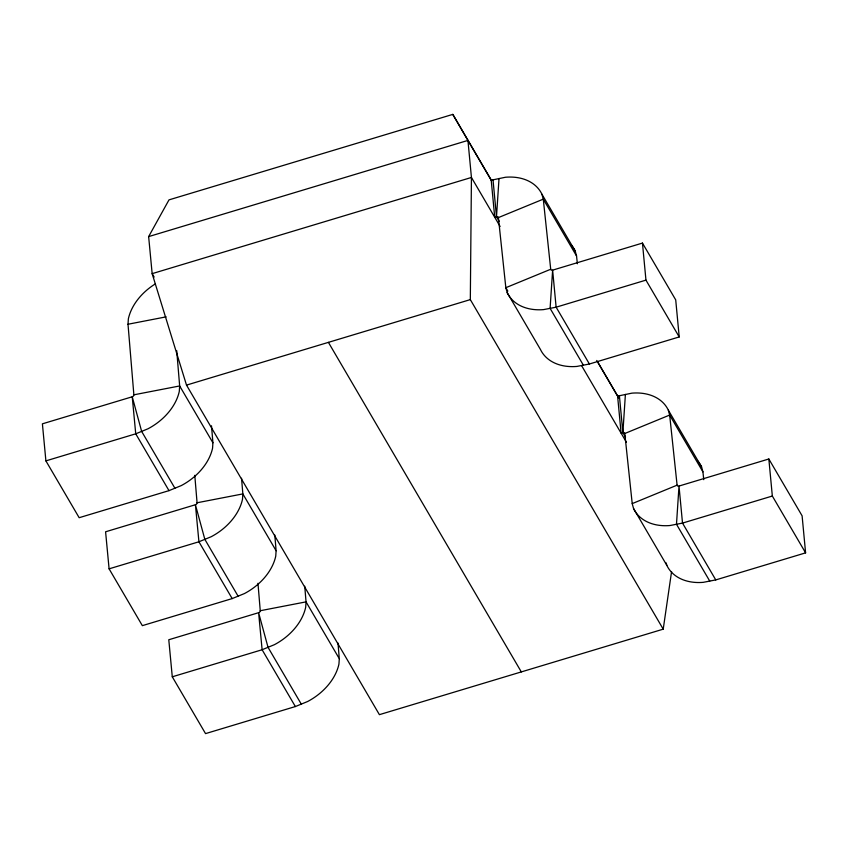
<?xml version="1.0" encoding="UTF-8"?>
<svg xmlns="http://www.w3.org/2000/svg" width="848" height="848" viewBox="0 0 848 848"><rect width="100%" height="100%" fill="white"/><g stroke="black" fill="none" stroke-linecap="round" stroke-linejoin="round"><path stroke-width="1.27" d="M663.221 629.163L470.322 299.609L471.435 177.465L467.937 140.418L452.811 114.385L168.996 199.874L148.644 236.603L152.152 273.65L186.507 385.109L379.406 714.663L663.221 629.163L671.574 571.616M211.502 425.781L212.912 442.773L212.562 448.189A51.283 36.952 -30.3 0 1 181.26 485.597L168.996 490.642L79.161 517.704L45.898 460.877L42.4 423.83L132.235 396.779A1.897 1.367 -30.3 0 0 133.867 394.818L128.006 324.243L128.366 318.827A51.283 36.952 -30.3 0 1 155.428 283.836M276.109 550.734L275.748 556.15A51.283 36.952 -30.3 0 1 244.457 593.558L232.182 598.593L142.347 625.654L109.095 568.838L105.587 531.791L195.422 504.73A1.897 1.367 -30.3 0 0 197.065 502.769L242.846 493.907L276.109 550.734L274.805 535.046M339.295 658.684L338.935 664.111A51.283 36.952 -30.3 0 1 307.644 701.508L295.369 706.554L205.545 733.615L172.282 676.799L168.784 639.752L258.608 612.691A1.897 1.367 -30.3 0 0 260.251 610.73L306.043 601.868L339.295 658.684L337.992 643.007M499.154 221.254L496.493 216.706L499.016 178.493M625.538 437.165L622.877 432.618L625.4 394.415M576.545 255.969L575.209 251.061L541.946 194.245A51.283 36.952 -30.3 0 0 505.514 177.243L491.215 180.2L494.723 217.247L496.493 216.706A1.897 1.367 -30.3 0 1 498.401 217.597L543.282 199.153L576.545 255.969L577.371 263.76M550.712 269.251L505.832 287.695L507.168 292.602L540.43 349.429A51.283 36.952 -30.3 0 0 576.863 366.431L589.392 364.004L679.216 336.942L675.718 299.895L642.455 243.079L552.631 270.141A1.897 1.367 -30.3 0 1 550.712 269.251L543.282 199.153L541.946 194.245M702.928 471.88L701.593 466.972L668.33 410.156A51.283 36.952 -30.3 0 0 631.898 393.154L617.598 396.111L621.107 433.158L622.877 432.618A1.897 1.367 -30.3 0 1 624.785 433.508L669.666 415.064L702.928 471.88L703.755 479.671M632.216 503.617L677.096 485.162A1.897 1.367 -30.3 0 0 679.004 486.052L768.839 458.991L802.102 515.817L805.6 552.864L715.765 579.915L703.246 582.343A51.283 36.952 -30.3 0 1 666.814 565.34L633.551 508.524L632.216 503.617L624.785 433.508M148.644 236.603L467.937 140.418L491.289 180.327M186.507 385.109L470.322 299.609M45.898 460.877L135.733 433.816L148.008 428.781A51.283 36.952 -30.3 0 0 179.299 391.373L179.659 385.957L176.723 350.669M679.216 336.942L645.953 280.126L556.129 307.188L543.61 309.605A51.283 36.952 -30.3 0 1 507.168 292.602M109.095 568.838L198.92 541.777L211.194 536.731A51.283 36.952 -30.3 0 0 242.486 499.334L242.846 493.907L241.542 478.23M172.282 676.799L262.117 649.738L274.392 644.692A51.283 36.952 -30.3 0 0 305.683 607.285L306.043 601.868L304.739 586.191M805.6 552.864L772.337 496.038L682.513 523.099L669.994 525.527A51.283 36.952 -30.3 0 1 633.551 508.524M128.006 324.243L166.166 316.855M133.867 394.818L179.659 385.957L212.912 442.773M452.811 114.385L491.522 180.529M597.649 361.831L617.673 396.048M596.727 360.453L618.754 398.083M589.392 364.004L556.129 307.188L552.631 270.141L550.098 308.354L583.36 365.17M715.765 579.915L682.513 523.099L679.004 486.052L676.481 524.265L709.744 581.081M500.129 226.49L471.435 177.465L152.152 273.65L154.145 277.052M581.548 365.583L626.428 442.253M507.835 291.108L505.832 287.695L498.401 217.597M328.409 342.359L521.319 671.913M174.9 488.215L141.637 431.388L132.235 396.779L135.733 433.816L168.996 490.642M238.087 596.165L204.834 539.349L195.422 504.73L198.92 541.777L232.182 598.593M301.284 704.126L268.021 647.31L258.608 612.691L262.117 649.738L295.369 706.554M668.33 410.156L669.666 415.064L677.096 485.162M666.146 562.892L666.814 565.34M768.839 458.991L772.337 496.038M642.455 243.079L645.953 280.126M619.379 395.581L622.877 432.618M492.995 179.659L496.493 216.706M257.972 583.286L260.251 610.73M194.786 475.325L197.065 502.769M571.223 244.987A51.283 36.952 -30.3 0 1 575.209 251.061M697.607 460.909A51.283 36.952 -30.3 0 1 701.593 466.972"/></g></svg>
